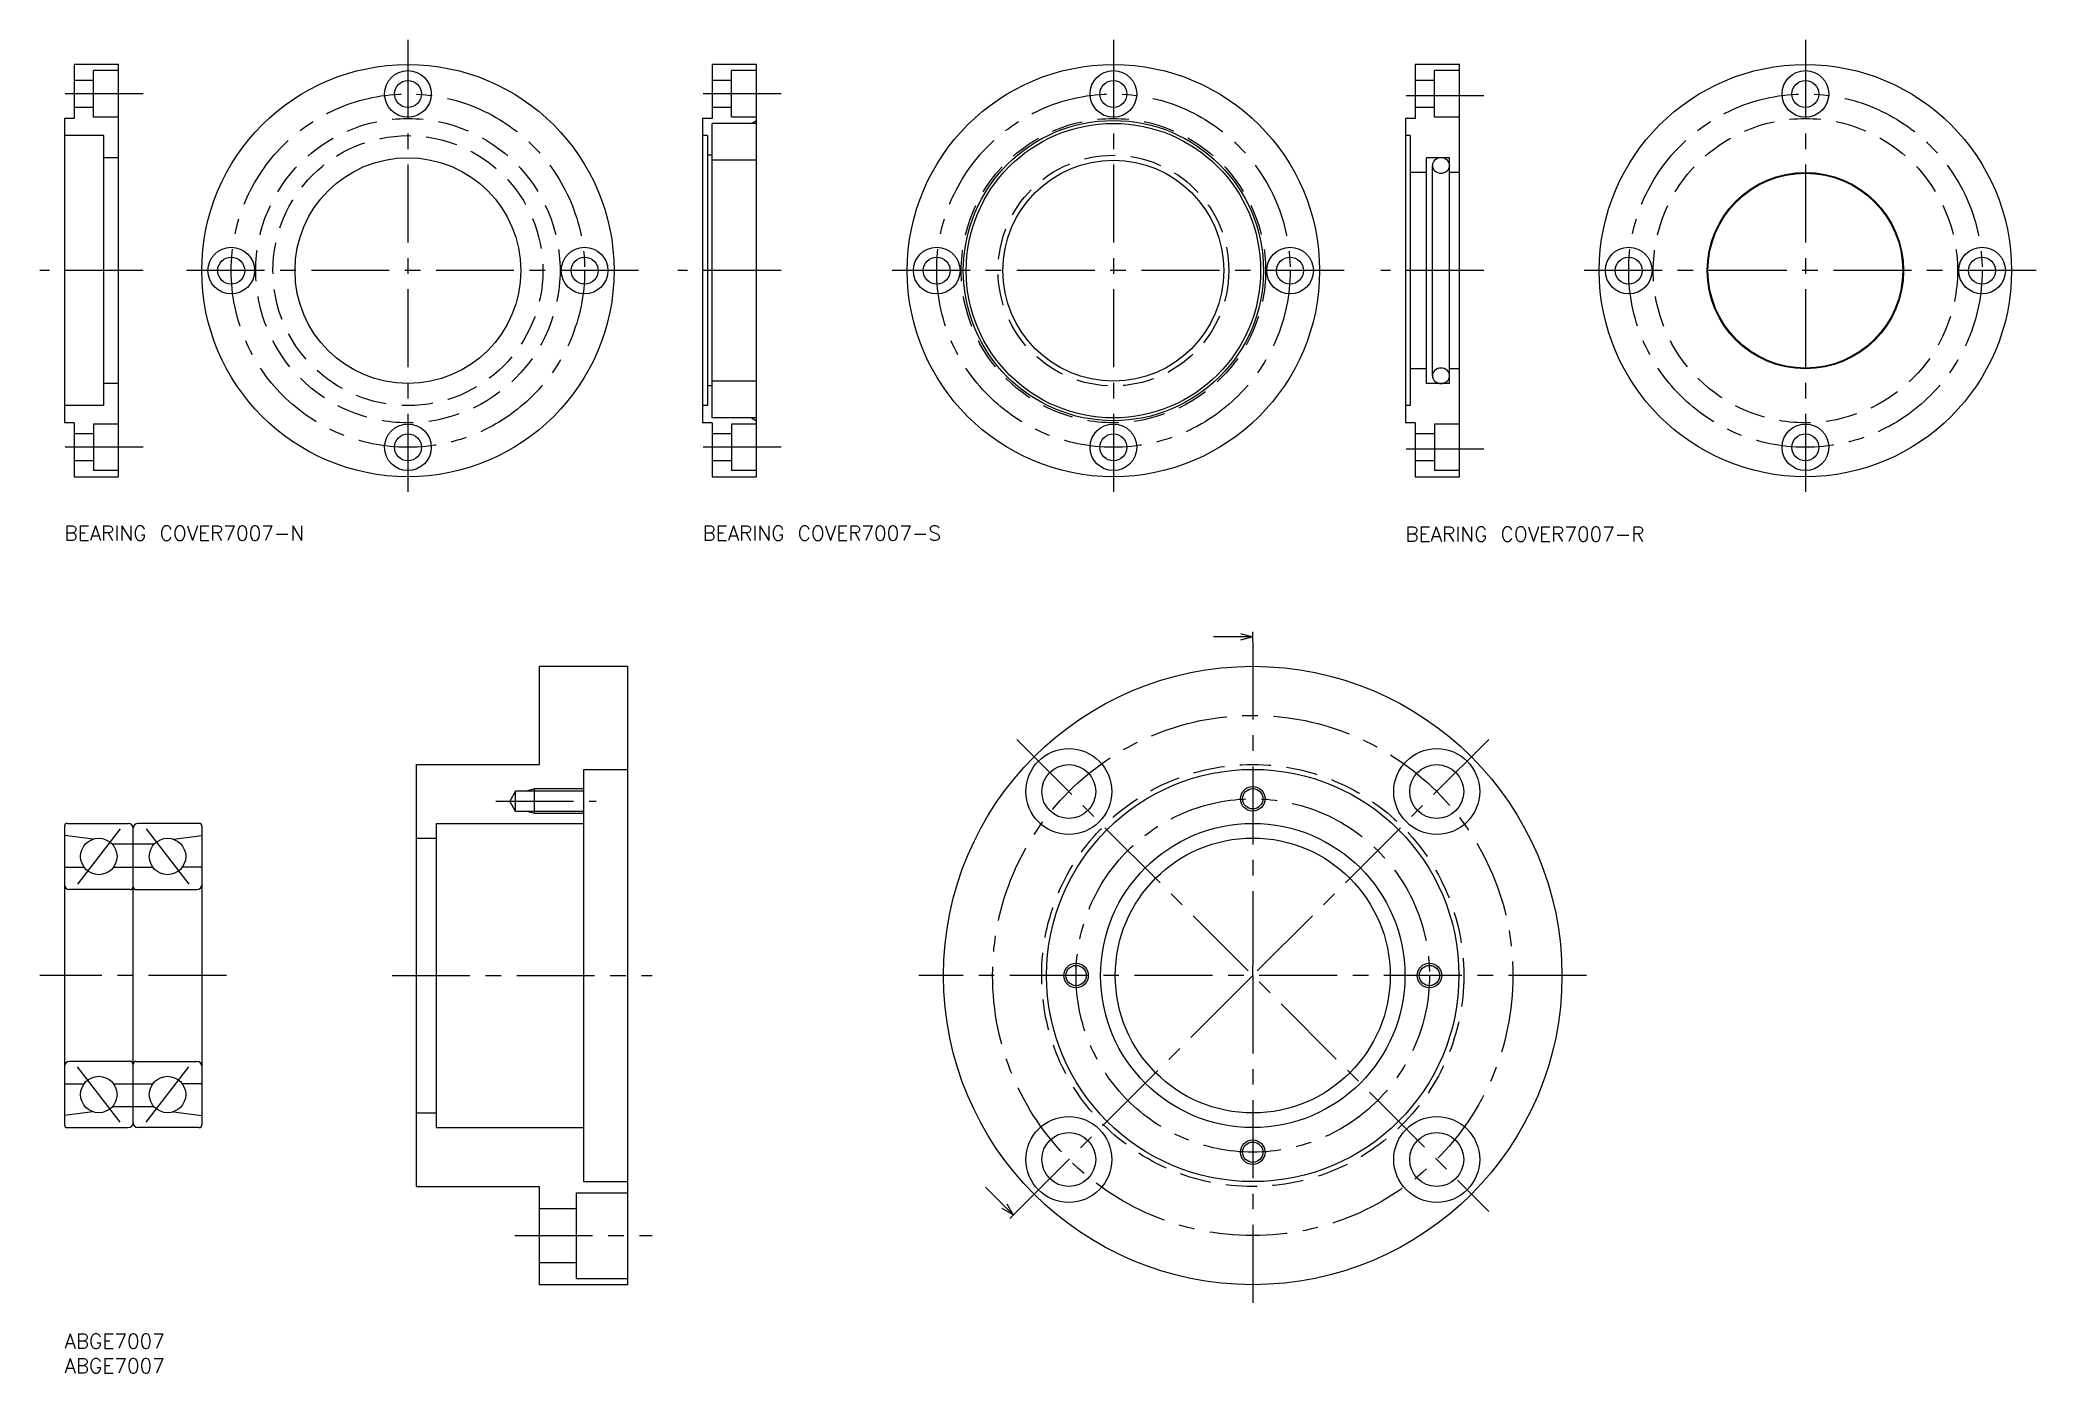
# Model space of a CAD drawing. Extents: x -5 to 402, y -8 to 264.
import ezdxf

# ---------------------------------------------------------------- set-up
doc = ezdxf.new("R2010")
doc.units = 0
doc.header["$LTSCALE"] = 0.5
doc.linetypes.add('CENTER', pattern=[50.8, 31.75, -6.35, 6.35, -6.35])
doc.linetypes.add('DASHED', pattern=[19.05, 12.7, -6.35])
for name, color, linetype in [('MSM_CENTER', 1, 'CENTER'), ('MSM_CONTINUOUS', 7, 'CONTINUOUS'), ('MSM_DASHED', 4, 'DASHED'), ('MSM_NARROW', 5, 'CONTINUOUS'), ('MSM_PART_NUMBER', 7, 'CONTINUOUS')]:
    doc.layers.add(name, color=color, linetype=linetype)
doc.styles.get("Standard").update_dxf_attribs({"font": 'txt.shx', "height": 3, "bigfont": 'bigfont.shx'})

# ---------------------------------------------------------------- blocks, each defined once
blk = doc.blocks.new('*U17')
at = {"layer": 'MSM_PART_NUMBER'}
blk.add_text('ABGE7007', height=3, dxfattribs=at).set_placement((0, -8))
blk = doc.blocks.new('*U18')
at = {"layer": 'MSM_PART_NUMBER'}
blk.add_text('ABGE7007', height=3, dxfattribs=at).set_placement((0, -3))
blk = doc.blocks.new('*U19')
at = {"layer": 'MSM_PART_NUMBER'}
blk.add_text('BEARING COVER7007-N', height=3, dxfattribs=at).set_placement((0, 161.61))
blk = doc.blocks.new('*U20')
at = {"layer": 'MSM_PART_NUMBER'}
blk.add_text('BEARING COVER7007-S', height=3, dxfattribs=at).set_placement((129.99, 161.61))
blk = doc.blocks.new('*U21')
at = {"layer": 'MSM_PART_NUMBER'}
blk.add_text('BEARING COVER7007-R', height=3, dxfattribs=at).set_placement((273.19, 161.42))

msp = doc.modelspace()

# ---------------------------------------------------------------- linework, layer by layer
at = {"layer": 'MSM_CENTER'}
for p, q in [((69.97, 263.61), (69.97, 169.61)), ((213.7, 263.61), (213.7, 169.61)), ((354.68, 263.61), (354.68, 169.61)), ((16, 252.61), (-2.97, 252.61)), ((145.99, 252.61), (127.02, 252.61)), ((289.19, 252.23), (270.22, 252.23)), ((16, 216.61), (-5, 216.61)), ((116.97, 216.61), (22.97, 216.61)), ((145.99, 216.61), (124.99, 216.61)), ((260.7, 216.61), (166.7, 216.61)), ((289.19, 216.61), (268.19, 216.61)), ((401.68, 216.61), (307.68, 216.61)), ((16, 180.61), (-2.97, 180.61)), ((145.99, 180.61), (127.02, 180.61)), ((289.19, 180.23), (270.22, 180.23)), ((242.09, 141), (242.09, 75)), ((194.01, 121.08), (290.17, 24.92)), ((290.17, 121.08), (242.09, 73)), ((87.86, 108.5), (108.34, 108.5)), ((11.34, 102.9), (2.66, 91.6)), ((16.66, 102.9), (25.34, 91.6)), ((33, 73), (-5, 73)), ((66.73, 73), (119.73, 73)), ((310.09, 73), (174.09, 73)), ((240.68, 71.59), (194.01, 24.92)), ((242.09, 73), (242.09, 5)), ((11.34, 43.1), (2.66, 54.4)), ((16.66, 43.1), (25.34, 54.4)), ((91.73, 20), (119.73, 20))]:
    msp.add_line(p, q, dxfattribs=at)
for centre, radius in [((69.97, 216.61), 36), ((213.7, 216.61), 36), ((354.68, 216.61), 36), ((242.09, 73), 53), ((242.09, 73), 36)]:
    msp.add_circle(centre, radius, dxfattribs=at)
at = {"layer": 'MSM_CONTINUOUS'}
for p, q in [((2, 258.61), (2, 247.61)), ((11, 258.61), (2, 258.61)), ((11, 257.36), (5.9, 257.36)), ((5.9, 247.86), (5.9, 257.36)), ((11, 174.61), (11, 258.61)), ((131.99, 258.61), (131.99, 247.61)), ((140.99, 258.61), (131.99, 258.61)), ((135.89, 247.86), (135.89, 257.36)), ((140.99, 257.36), (135.89, 257.36)), ((140.99, 174.61), (140.99, 258.61)), ((284.19, 258.61), (275.19, 258.61)), ((275.19, 258.61), (275.19, 247.61)), ((279.09, 247.86), (279.09, 257.36)), ((284.19, 257.36), (279.09, 257.36)), ((284.19, 174.61), (284.19, 258.61)), ((5.9, 255.36), (2, 255.36)), ((135.89, 255.36), (131.99, 255.36)), ((279.09, 255.36), (275.19, 255.36)), ((5.9, 249.86), (2, 249.86)), ((135.89, 249.86), (131.99, 249.86)), ((279.09, 249.86), (275.19, 249.86)), ((2, 247.61), (0, 247.61)), ((0, 247.61), (0, 185.61)), ((8, 244.11), (0, 244.11)), ((11, 247.86), (5.9, 247.86)), ((8, 189.11), (8, 244.11)), ((129.99, 247.61), (129.99, 185.61)), ((131.99, 247.61), (129.99, 247.61)), ((130.99, 244.11), (129.99, 244.11)), ((130.99, 244.11), (130.99, 189.11)), ((131.99, 186.61), (131.99, 246.61)), ((140.99, 246.61), (131.99, 246.61)), ((140.99, 247.86), (135.89, 247.86)), ((139.99, 246.61), (140.99, 247.19)), ((273.19, 247.61), (273.19, 185.61)), ((275.19, 247.61), (273.19, 247.61)), ((274.19, 244.11), (273.19, 244.11)), ((274.19, 244.11), (274.19, 189.11)), ((284.19, 247.86), (279.09, 247.86)), ((131.99, 240.11), (130.99, 240.11)), ((11, 239.61), (8, 239.61)), ((140.99, 239.11), (131.99, 239.11)), ((277.49, 236.61), (274.19, 236.61)), ((282.19, 239.61), (277.49, 239.61)), ((277.49, 193.61), (277.49, 239.61)), ((278.69, 195.19), (278.69, 238.04)), ((282.19, 193.61), (282.19, 239.61)), ((284.19, 236.61), (282.19, 236.61)), ((277.49, 196.61), (274.19, 196.61)), ((284.19, 196.61), (282.19, 196.61)), ((11, 193.61), (8, 193.61)), ((131.99, 193.11), (130.99, 193.11)), ((140.99, 194.11), (131.99, 194.11)), ((282.19, 193.61), (277.49, 193.61)), ((8, 189.11), (0, 189.11)), ((130.99, 189.11), (129.99, 189.11)), ((274.19, 189.11), (273.19, 189.11)), ((2, 185.61), (0, 185.61)), ((2, 185.61), (2, 174.61)), ((5.9, 183.36), (2, 183.36)), ((5.9, 185.36), (5.9, 175.86)), ((11, 185.36), (5.9, 185.36)), ((131.99, 185.61), (129.99, 185.61)), ((140.99, 186.61), (131.99, 186.61)), ((131.99, 185.61), (131.99, 174.61)), ((135.89, 183.36), (131.99, 183.36)), ((135.89, 185.36), (135.89, 175.86)), ((140.99, 185.36), (135.89, 185.36)), ((139.99, 186.61), (140.99, 186.04)), ((275.19, 185.61), (273.19, 185.61)), ((275.19, 185.61), (275.19, 174.61)), ((279.09, 183.36), (275.19, 183.36)), ((279.09, 185.36), (279.09, 175.86)), ((284.19, 185.36), (279.09, 185.36)), ((5.9, 177.86), (2, 177.86)), ((11, 175.86), (5.9, 175.86)), ((135.89, 177.86), (131.99, 177.86)), ((140.99, 175.86), (135.89, 175.86)), ((279.09, 177.86), (275.19, 177.86)), ((284.19, 175.86), (279.09, 175.86)), ((2, 174.61), (11, 174.61)), ((131.99, 174.61), (140.99, 174.61)), ((275.19, 174.61), (284.19, 174.61)), ((239.59, 142.67), (242.09, 142)), ((242.09, 141), (242.09, 143)), ((242.09, 142), (234.09, 142)), ((242.09, 142), (239.59, 141.33)), ((96.73, 136), (96.73, 116)), ((96.73, 136), (114.73, 136)), ((114.73, 136), (114.73, 10)), ((71.73, 116), (96.73, 116)), ((71.73, 30), (71.73, 116)), ((105.73, 115), (114.73, 115)), ((105.73, 115), (105.73, 31)), ((91.92, 110.57), (90.73, 108.5)), ((105.73, 110.57), (91.92, 110.57)), ((91.92, 106.43), (91.92, 110.57)), ((95.73, 106), (95.73, 111)), ((91.92, 106.43), (90.73, 108.5)), ((105.73, 106.43), (91.92, 106.43)), ((0, 103.4), (0, 42.6)), ((0.6, 104), (13, 104)), ((14, 43), (14, 103)), ((27.4, 104), (15, 104)), ((28, 103.4), (28, 42.6)), ((75.73, 104), (105.73, 104)), ((75.73, 104), (75.73, 42)), ((5.79, 100.76), (0, 101.55)), ((18.26, 99.75), (9.74, 99.75)), ((22.21, 100.76), (28, 101.55)), ((71.73, 101), (75.73, 101)), ((0, 95.1), (3.97, 95.1)), ((10.03, 95.1), (17.97, 95.1)), ((28, 95.1), (24.03, 95.1)), ((13.4, 90.5), (1, 90.5)), ((14.6, 90.5), (27, 90.5)), ((242.09, 73), (242.09, 75)), ((240.68, 71.59), (242.09, 73)), ((13.4, 55.5), (1, 55.5)), ((14.6, 55.5), (27, 55.5)), ((0, 50.9), (3.97, 50.9)), ((10.03, 50.9), (17.97, 50.9)), ((28, 50.9), (24.03, 50.9)), ((5.79, 45.24), (0, 44.45)), ((18.26, 46.25), (9.74, 46.25)), ((22.21, 45.24), (28, 44.45)), ((71.73, 45), (75.73, 45)), ((0.6, 42), (13, 42)), ((27.4, 42), (15, 42)), ((75.73, 42), (105.73, 42)), ((71.73, 30), (96.73, 30)), ((96.73, 30), (96.73, 10)), ((104.23, 28.75), (114.73, 28.75)), ((104.23, 28.75), (104.23, 11.25)), ((105.73, 31), (114.73, 31)), ((193.3, 24.21), (187.64, 29.87)), ((96.73, 25.5), (104.23, 25.5)), ((193.3, 24.21), (191.06, 25.5)), ((192.01, 26.45), (193.3, 24.21)), ((192.59, 23.5), (194.01, 24.92)), ((96.73, 14.5), (104.23, 14.5)), ((114.73, 10), (96.73, 10)), ((104.23, 11.25), (114.73, 11.25))]:
    msp.add_line(p, q, dxfattribs=at)
for centre, radius in [((69.97, 216.61), 42), ((69.97, 252.61), 4.75), ((213.7, 216.61), 42), ((213.7, 252.61), 4.75), ((354.68, 216.61), 42), ((354.68, 252.61), 4.75), ((69.97, 252.61), 2.75), ((213.7, 252.61), 2.75), ((354.68, 252.61), 2.75), ((213.7, 216.61), 30.58), ((213.7, 216.61), 30), ((69.97, 216.61), 23), ((213.7, 216.61), 22.5), ((354.68, 216.61), 20), ((354.68, 216.61), 19.85), ((33.97, 216.61), 4.75), ((105.97, 216.61), 4.75), ((177.7, 216.61), 4.75), ((249.7, 216.61), 4.75), ((318.68, 216.61), 4.75), ((390.68, 216.61), 4.75), ((33.97, 216.61), 2.75), ((105.97, 216.61), 2.75), ((177.7, 216.61), 2.75), ((249.7, 216.61), 2.75), ((318.68, 216.61), 2.75), ((390.68, 216.61), 2.75), ((69.97, 180.61), 4.75), ((69.97, 180.61), 2.75), ((213.7, 180.61), 4.75), ((213.7, 180.61), 2.75), ((354.68, 180.61), 4.75), ((354.68, 180.61), 2.75), ((242.09, 73), 63), ((204.61, 110.48), 8.75), ((279.57, 110.48), 8.75), ((204.61, 110.48), 5.5), ((242.09, 73), 42), ((279.57, 110.48), 5.5), ((242.09, 109), 2.07), ((242.09, 73), 31), ((7, 97.25), 3.71), ((21, 97.25), 3.71), ((242.09, 73), 28), ((206.09, 73), 2.07), ((278.09, 73), 2.07), ((7, 48.75), 3.71), ((21, 48.75), 3.71), ((204.61, 35.52), 8.75), ((204.61, 35.52), 5.5), ((279.57, 35.52), 8.75), ((279.57, 35.52), 5.5), ((242.09, 37), 2.07)]:
    msp.add_circle(centre, radius, dxfattribs=at)
for centre, radius, start, end in [((280.15, 238.04), 1.47, 130.5727, 229.4273), ((280.44, 237.72), 1.89, 49.1099, 130.8901), ((280.44, 238.35), 1.89, 229.1099, 310.8901), ((280.72, 238.04), 1.47, 310.5727, 49.4273), ((280.15, 195.19), 1.47, 130.5727, 229.4273), ((280.44, 194.87), 1.89, 49.1099, 130.8901), ((280.72, 195.19), 1.47, 310.5727, 49.4273), ((280.44, 195.5), 1.89, 229.1099, 310.8901), ((0.6, 103.4), 0.6, 90, 180), ((13, 103), 1, 0, 90), ((15, 103), 1, 90, 180), ((27.4, 103.4), 0.6, 0, 90), ((1, 91.5), 1, 180, 270), ((13.4, 91.1), 0.6, 270, 0), ((14.6, 91.1), 0.6, 180, 270), ((27, 91.5), 1, 270, 0), ((1, 54.5), 1, 90, 180), ((13.4, 54.9), 0.6, 0, 90), ((14.6, 54.9), 0.6, 90, 180), ((27, 54.5), 1, 0, 90), ((0.6, 42.6), 0.6, 180, 270), ((13, 43), 1, 270, 0), ((15, 43), 1, 180, 270), ((27.4, 42.6), 0.6, 270, 0)]:
    msp.add_arc(centre, radius, start, end, dxfattribs=at)
at = {"layer": 'MSM_DASHED'}
for centre, radius in [((69.97, 216.61), 31), ((69.97, 216.61), 27.5), ((213.7, 216.61), 31), ((213.7, 216.61), 31), ((354.68, 216.61), 31), ((213.7, 216.61), 23.5), ((242.09, 73), 43)]:
    msp.add_circle(centre, radius, dxfattribs=at)
at = {"layer": 'MSM_NARROW'}
for p, q in [((95.73, 111), (94.13, 110.57)), ((105.73, 111), (95.73, 111)), ((95.73, 106), (94.13, 106.43)), ((105.73, 106), (95.73, 106))]:
    msp.add_line(p, q, dxfattribs=at)
for centre in [(242.09, 109), (206.09, 73), (278.09, 73), (242.09, 37)]:
    msp.add_circle(centre, 2.5, dxfattribs=at)

# ---------------------------------------------------------------- block references
at = {"layer": 'MSM_CONTINUOUS'}
for name in ['*U19', '*U20', '*U21', '*U18', '*U17']:
    msp.add_blockref(name, (0, 0), dxfattribs=at)

doc.saveas('drawing.dxf')
